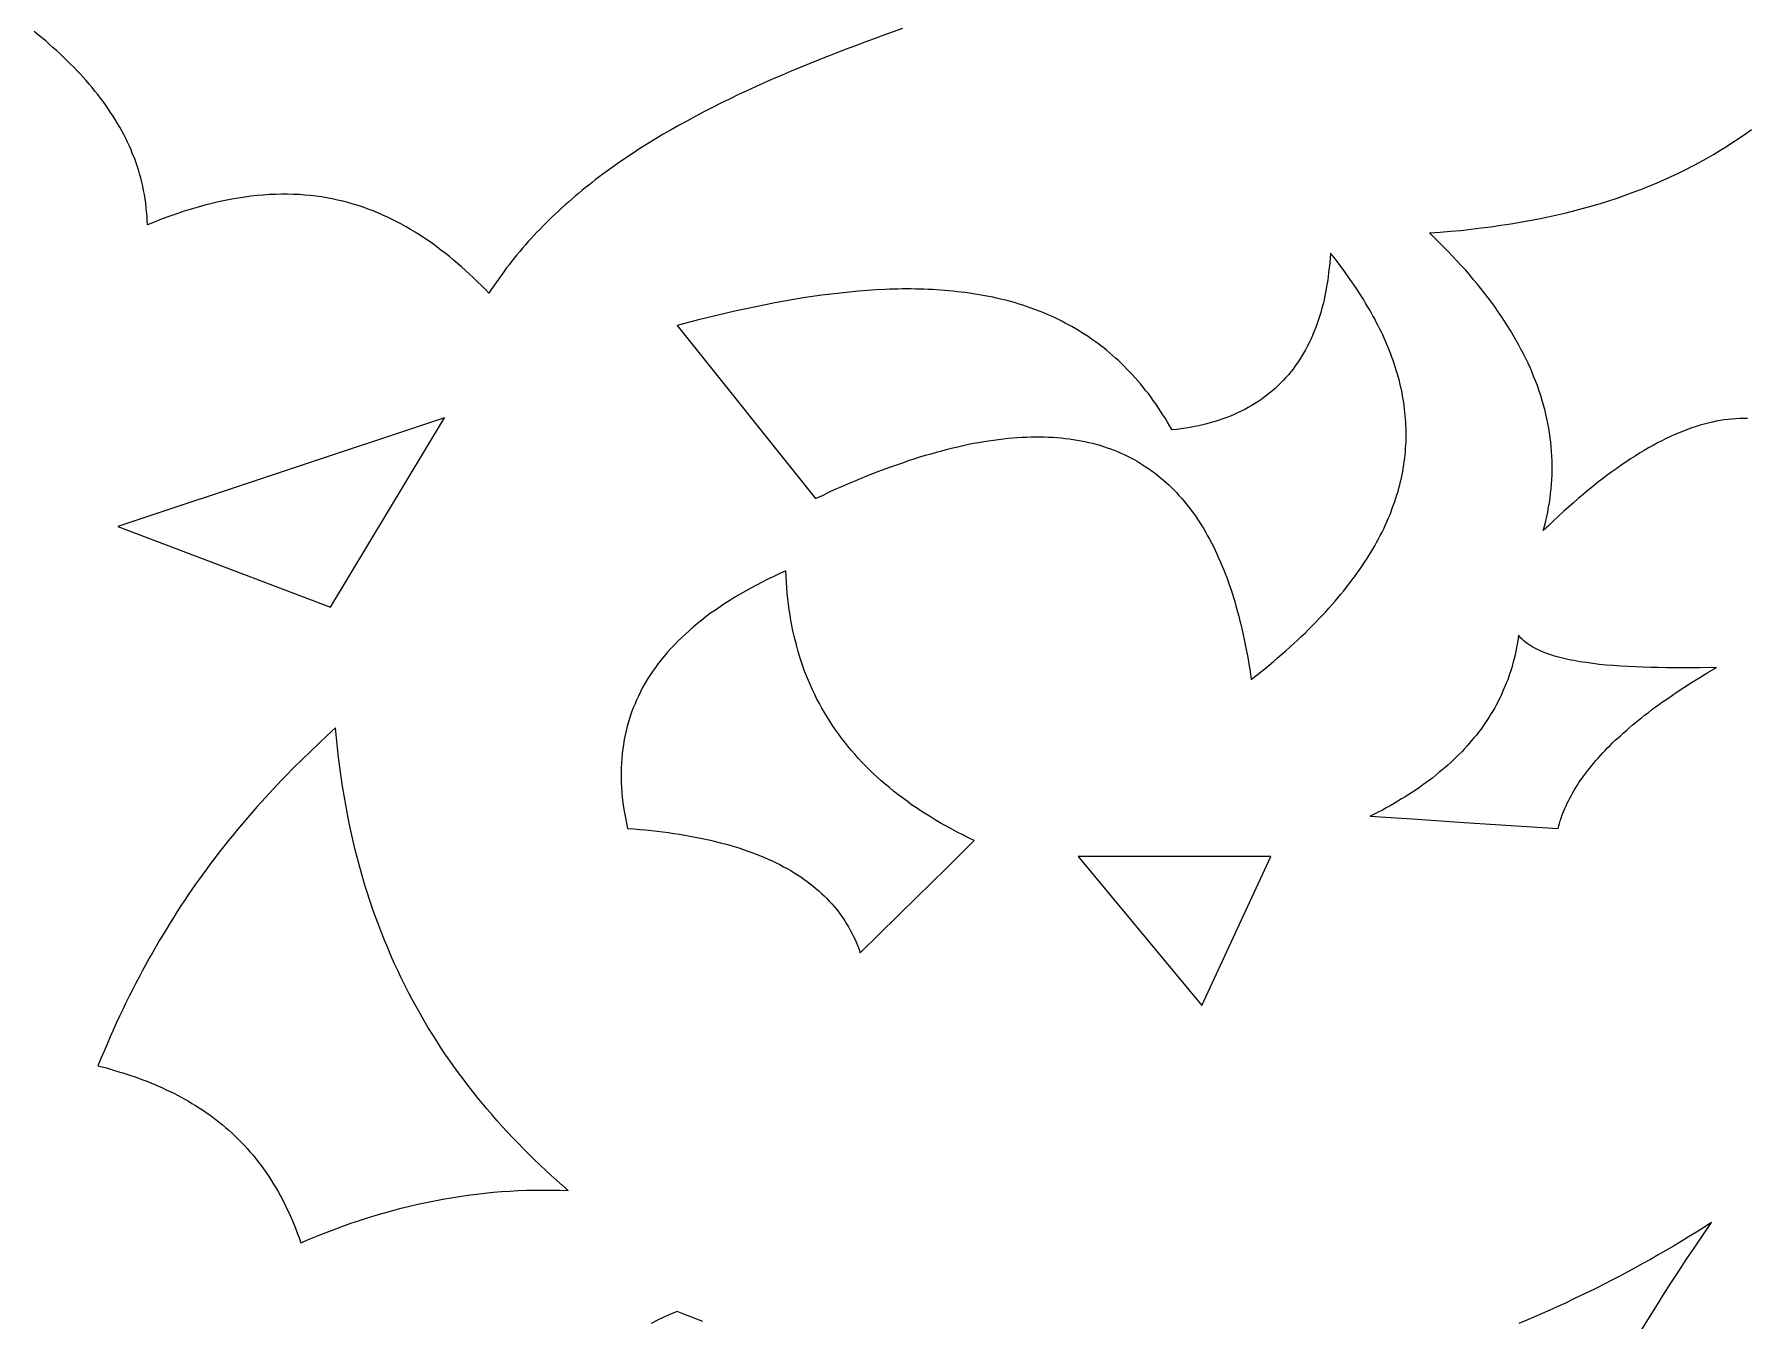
# Model space of a CAD drawing. Extents: x -4113 to -3113, y 1469 to 2469.
# Drawn here: x -3604 to -3502.4, y 1626.2 to 1702.6 of the extents above; entities that cross this region are included whole.
import ezdxf

# ---------------------------------------------------------------- set-up
doc = ezdxf.new("R2010")
doc.units = 0
doc.layers.add('PLAN_1', color=18, linetype='CONTINUOUS')

msp = doc.modelspace()

# ---------------------------------------------------------------- linework, layer by layer
at = {"layer": 'PLAN_1'}
for points in [[(-3552.46, 1702.91), (-3553.58, 1702.51), (-3554.14, 1702.3), (-3554.7, 1702.1), (-3555.26, 1701.89), (-3555.81, 1701.68), (-3556.36, 1701.47), (-3556.91, 1701.25), (-3557.46, 1701.04), (-3558, 1700.82), (-3558.54, 1700.6), (-3559.08, 1700.37), (-3559.61, 1700.14), (-3560.14, 1699.92), (-3560.67, 1699.68), (-3561.19, 1699.45), (-3561.71, 1699.21), (-3562.23, 1698.97), (-3562.74, 1698.72), (-3563.25, 1698.47), (-3563.75, 1698.22), (-3564.25, 1697.97), (-3564.74, 1697.71), (-3565.23, 1697.44), (-3565.72, 1697.18), (-3566.19, 1696.9), (-3566.67, 1696.63), (-3567.14, 1696.35), (-3567.6, 1696.07), (-3568.06, 1695.78), (-3568.51, 1695.48), (-3568.96, 1695.18), (-3569.39, 1694.88), (-3569.83, 1694.57), (-3570.26, 1694.26), (-3570.47, 1694.1), (-3570.68, 1693.94), (-3570.89, 1693.78), (-3571.09, 1693.62), (-3571.3, 1693.45), (-3571.5, 1693.29), (-3571.7, 1693.12), (-3571.9, 1692.95), (-3572.1, 1692.79), (-3572.29, 1692.61), (-3572.49, 1692.44), (-3572.68, 1692.27), (-3572.87, 1692.09), (-3573.06, 1691.92), (-3573.25, 1691.74), (-3573.43, 1691.56), (-3573.62, 1691.38), (-3573.8, 1691.2), (-3573.98, 1691.01), (-3574.16, 1690.83), (-3574.33, 1690.64), (-3574.51, 1690.45), (-3574.68, 1690.26), (-3574.85, 1690.07), (-3575.02, 1689.87), (-3575.18, 1689.68), (-3575.35, 1689.48), (-3575.51, 1689.28), (-3575.67, 1689.08), (-3575.82, 1688.88), (-3575.98, 1688.68), (-3576.13, 1688.47), (-3576.28, 1688.26), (-3576.43, 1688.05), (-3576.58, 1687.84), (-3576.72, 1687.63), (-3576.87, 1687.42), (-3577.01, 1687.2), (-3577.24, 1687.43), (-3577.46, 1687.66), (-3577.7, 1687.89), (-3577.93, 1688.11), (-3578.16, 1688.33), (-3578.4, 1688.55), (-3578.64, 1688.76), (-3578.88, 1688.97), (-3579.12, 1689.17), (-3579.36, 1689.37), (-3579.61, 1689.57), (-3579.86, 1689.76), (-3580.11, 1689.95), (-3580.36, 1690.14), (-3580.62, 1690.32), (-3580.88, 1690.49), (-3581.14, 1690.66), (-3581.4, 1690.83), (-3581.66, 1690.99), (-3581.93, 1691.14), (-3582.2, 1691.29), (-3582.48, 1691.44), (-3582.75, 1691.58), (-3583.03, 1691.71), (-3583.31, 1691.84), (-3583.6, 1691.97), (-3583.89, 1692.08), (-3584.18, 1692.19), (-3584.47, 1692.3), (-3584.77, 1692.4), (-3585.07, 1692.49), (-3585.38, 1692.58), (-3585.69, 1692.66), (-3586, 1692.73), (-3586.31, 1692.8), (-3586.63, 1692.86), (-3586.95, 1692.91), (-3587.28, 1692.95), (-3587.61, 1692.99), (-3587.95, 1693.02), (-3588.28, 1693.05), (-3588.63, 1693.06), (-3588.97, 1693.07), (-3589.32, 1693.07), (-3589.68, 1693.06), (-3590.03, 1693.05), (-3590.4, 1693.02), (-3590.76, 1692.99), (-3591.14, 1692.95), (-3591.51, 1692.9), (-3591.89, 1692.84), (-3592.28, 1692.78), (-3592.67, 1692.7), (-3593.06, 1692.62), (-3593.46, 1692.52), (-3593.87, 1692.42), (-3594.27, 1692.31), (-3594.69, 1692.19), (-3595.11, 1692.06), (-3595.53, 1691.92), (-3595.96, 1691.77), (-3596.4, 1691.61), (-3596.83, 1691.43), (-3597.28, 1691.25), (-3597.29, 1691.52), (-3597.3, 1691.78), (-3597.33, 1692.04), (-3597.35, 1692.29), (-3597.38, 1692.55), (-3597.42, 1692.8), (-3597.46, 1693.05), (-3597.51, 1693.3), (-3597.56, 1693.55), (-3597.62, 1693.79), (-3597.68, 1694.04), (-3597.75, 1694.28), (-3597.82, 1694.52), (-3597.9, 1694.76), (-3597.98, 1694.99), (-3598.06, 1695.23), (-3598.16, 1695.46), (-3598.25, 1695.7), (-3598.35, 1695.93), (-3598.46, 1696.16), (-3598.57, 1696.38), (-3598.68, 1696.61), (-3598.8, 1696.83), (-3598.93, 1697.06), (-3599.05, 1697.28), (-3599.19, 1697.5), (-3599.32, 1697.71), (-3599.47, 1697.93), (-3599.61, 1698.15), (-3599.76, 1698.36), (-3599.91, 1698.57), (-3600.07, 1698.78), (-3600.23, 1698.99), (-3600.4, 1699.2), (-3600.57, 1699.41), (-3600.74, 1699.61), (-3600.92, 1699.82), (-3601.1, 1700.02), (-3601.28, 1700.22), (-3601.47, 1700.42), (-3601.66, 1700.62), (-3601.86, 1700.82), (-3602.06, 1701.01), (-3602.26, 1701.21), (-3602.47, 1701.4), (-3602.68, 1701.6), (-3602.89, 1701.79), (-3603.11, 1701.98), (-3603.32, 1702.17), (-3603.55, 1702.35), (-3603.77, 1702.54), (-3604, 1702.73)], [(-3502.31, 1679.76), (-3502.53, 1679.77), (-3502.76, 1679.76), (-3502.99, 1679.75), (-3503.22, 1679.73), (-3503.45, 1679.71), (-3503.68, 1679.68), (-3503.92, 1679.64), (-3504.16, 1679.6), (-3504.39, 1679.55), (-3504.63, 1679.49), (-3504.88, 1679.43), (-3505.12, 1679.36), (-3505.36, 1679.28), (-3505.61, 1679.2), (-3505.86, 1679.11), (-3506.11, 1679.02), (-3506.36, 1678.91), (-3506.62, 1678.81), (-3506.87, 1678.69), (-3507.13, 1678.57), (-3507.39, 1678.44), (-3507.65, 1678.31), (-3507.91, 1678.16), (-3508.18, 1678.02), (-3508.44, 1677.86), (-3508.71, 1677.7), (-3508.98, 1677.53), (-3509.25, 1677.36), (-3509.52, 1677.18), (-3509.8, 1676.99), (-3510.07, 1676.8), (-3510.35, 1676.6), (-3510.63, 1676.39), (-3510.91, 1676.18), (-3511.2, 1675.96), (-3511.48, 1675.73), (-3511.77, 1675.5), (-3512.06, 1675.26), (-3512.35, 1675.01), (-3512.64, 1674.76), (-3512.93, 1674.5), (-3513.23, 1674.24), (-3513.52, 1673.96), (-3513.82, 1673.68), (-3514.12, 1673.4), (-3514.43, 1673.11), (-3514.35, 1673.38), (-3514.28, 1673.66), (-3514.22, 1673.94), (-3514.16, 1674.21), (-3514.11, 1674.49), (-3514.06, 1674.76), (-3514.02, 1675.04), (-3513.99, 1675.32), (-3513.96, 1675.59), (-3513.93, 1675.87), (-3513.91, 1676.14), (-3513.9, 1676.42), (-3513.9, 1676.7), (-3513.9, 1676.97), (-3513.9, 1677.25), (-3513.91, 1677.53), (-3513.93, 1677.8), (-3513.95, 1678.08), (-3513.98, 1678.35), (-3514.01, 1678.63), (-3514.05, 1678.91), (-3514.1, 1679.18), (-3514.15, 1679.46), (-3514.21, 1679.74), (-3514.27, 1680.01), (-3514.34, 1680.29), (-3514.41, 1680.56), (-3514.49, 1680.84), (-3514.58, 1681.12), (-3514.67, 1681.39), (-3514.76, 1681.67), (-3514.87, 1681.95), (-3514.98, 1682.22), (-3515.09, 1682.5), (-3515.21, 1682.78), (-3515.33, 1683.05), (-3515.47, 1683.33), (-3515.6, 1683.6), (-3515.75, 1683.88), (-3515.9, 1684.16), (-3516.05, 1684.43), (-3516.21, 1684.71), (-3516.38, 1684.99), (-3516.55, 1685.26), (-3516.72, 1685.54), (-3516.91, 1685.81), (-3517.1, 1686.09), (-3517.29, 1686.37), (-3517.49, 1686.64), (-3517.7, 1686.92), (-3517.91, 1687.2), (-3518.13, 1687.47), (-3518.35, 1687.75), (-3518.58, 1688.02), (-3518.81, 1688.3), (-3519.05, 1688.58), (-3519.3, 1688.85), (-3519.55, 1689.13), (-3519.81, 1689.4), (-3520.07, 1689.68), (-3520.34, 1689.96), (-3520.62, 1690.23), (-3520.9, 1690.51), (-3521.18, 1690.78), (-3520.55, 1690.83), (-3519.93, 1690.88), (-3519.32, 1690.93), (-3518.71, 1691), (-3518.11, 1691.07), (-3517.52, 1691.14), (-3516.94, 1691.23), (-3516.36, 1691.31), (-3515.8, 1691.41), (-3515.24, 1691.51), (-3514.69, 1691.62), (-3514.14, 1691.73), (-3513.6, 1691.85), (-3513.07, 1691.97), (-3512.55, 1692.11), (-3512.04, 1692.24), (-3511.53, 1692.39), (-3511.03, 1692.53), (-3510.53, 1692.69), (-3510.05, 1692.85), (-3509.57, 1693.02), (-3509.09, 1693.19), (-3508.63, 1693.36), (-3508.17, 1693.55), (-3507.71, 1693.74), (-3507.27, 1693.93), (-3506.83, 1694.13), (-3506.4, 1694.33), (-3505.97, 1694.54), (-3505.55, 1694.76), (-3505.14, 1694.98), (-3504.73, 1695.2), (-3504.33, 1695.43), (-3503.94, 1695.67), (-3503.55, 1695.91), (-3503.17, 1696.16), (-3502.79, 1696.41), (-3502.42, 1696.66), (-3502.06, 1696.92)], [(-3508.61, 1625.62), (-3508.19, 1626.32), (-3507.75, 1627.02), (-3507.31, 1627.73), (-3506.85, 1628.44), (-3506.39, 1629.15), (-3505.92, 1629.86), (-3505.43, 1630.58), (-3504.94, 1631.31), (-3504.44, 1632.03), (-3504.89, 1631.75), (-3505.34, 1631.46), (-3505.8, 1631.19), (-3506.25, 1630.91), (-3506.7, 1630.64), (-3507.16, 1630.37), (-3507.61, 1630.11), (-3508.07, 1629.85), (-3508.52, 1629.6), (-3508.98, 1629.35), (-3509.44, 1629.1), (-3509.89, 1628.86), (-3510.35, 1628.62), (-3510.81, 1628.38), (-3511.27, 1628.15), (-3511.73, 1627.92), (-3512.19, 1627.7), (-3512.65, 1627.48), (-3513.11, 1627.26), (-3513.57, 1627.05), (-3514.03, 1626.84), (-3514.49, 1626.63), (-3514.95, 1626.43), (-3515.41, 1626.24), (-3515.88, 1626.04)], [(-3564.32, 1626.16), (-3564.83, 1626.36), (-3565.34, 1626.56), (-3565.84, 1626.76), (-3566.23, 1626.59), (-3566.62, 1626.42), (-3567.01, 1626.24), (-3567.39, 1626.05)]]:
    msp.add_lwpolyline(points, dxfattribs=at)
for points in [[(-3531.76, 1664.27), (-3531.49, 1664.48), (-3531.22, 1664.7), (-3530.96, 1664.91), (-3530.7, 1665.13), (-3530.45, 1665.34), (-3530.2, 1665.55), (-3529.95, 1665.77), (-3529.71, 1665.98), (-3529.47, 1666.19), (-3529.24, 1666.4), (-3529.01, 1666.61), (-3528.79, 1666.82), (-3528.57, 1667.03), (-3528.36, 1667.24), (-3528.15, 1667.46), (-3527.94, 1667.66), (-3527.74, 1667.87), (-3527.54, 1668.08), (-3527.34, 1668.29), (-3527.16, 1668.5), (-3526.97, 1668.71), (-3526.79, 1668.92), (-3526.61, 1669.13), (-3526.44, 1669.33), (-3526.27, 1669.54), (-3526.1, 1669.75), (-3525.94, 1669.95), (-3525.79, 1670.16), (-3525.63, 1670.37), (-3525.49, 1670.57), (-3525.34, 1670.78), (-3525.2, 1670.98), (-3525.06, 1671.19), (-3524.93, 1671.39), (-3524.8, 1671.6), (-3524.67, 1671.8), (-3524.55, 1672), (-3524.43, 1672.21), (-3524.32, 1672.41), (-3524.21, 1672.61), (-3524.1, 1672.82), (-3524, 1673.02), (-3523.9, 1673.22), (-3523.81, 1673.42), (-3523.72, 1673.62), (-3523.63, 1673.83), (-3523.54, 1674.03), (-3523.46, 1674.23), (-3523.39, 1674.43), (-3523.31, 1674.63), (-3523.24, 1674.83), (-3523.18, 1675.03), (-3523.11, 1675.23), (-3523.05, 1675.43), (-3523, 1675.63), (-3522.95, 1675.83), (-3522.9, 1676.02), (-3522.85, 1676.22), (-3522.81, 1676.42), (-3522.77, 1676.62), (-3522.74, 1676.82), (-3522.7, 1677.01), (-3522.68, 1677.21), (-3522.65, 1677.41), (-3522.63, 1677.6), (-3522.61, 1677.8), (-3522.6, 1678), (-3522.58, 1678.19), (-3522.57, 1678.39), (-3522.57, 1678.58), (-3522.57, 1678.78), (-3522.57, 1678.97), (-3522.57, 1679.17), (-3522.58, 1679.36), (-3522.59, 1679.56), (-3522.6, 1679.75), (-3522.62, 1679.95), (-3522.64, 1680.14), (-3522.66, 1680.33), (-3522.68, 1680.53), (-3522.71, 1680.72), (-3522.74, 1680.91), (-3522.78, 1681.11), (-3522.81, 1681.3), (-3522.85, 1681.49), (-3522.9, 1681.68), (-3522.94, 1681.87), (-3522.99, 1682.07), (-3523.04, 1682.26), (-3523.1, 1682.45), (-3523.16, 1682.64), (-3523.22, 1682.83), (-3523.28, 1683.02), (-3523.34, 1683.21), (-3523.41, 1683.4), (-3523.48, 1683.59), (-3523.56, 1683.78), (-3523.63, 1683.97), (-3523.71, 1684.16), (-3523.79, 1684.35), (-3523.88, 1684.54), (-3523.96, 1684.73), (-3524.05, 1684.92), (-3524.14, 1685.11), (-3524.24, 1685.3), (-3524.34, 1685.48), (-3524.43, 1685.67), (-3524.54, 1685.86), (-3524.64, 1686.05), (-3524.75, 1686.23), (-3524.86, 1686.42), (-3524.97, 1686.61), (-3525.08, 1686.8), (-3525.2, 1686.98), (-3525.32, 1687.17), (-3525.44, 1687.36), (-3525.69, 1687.73), (-3525.94, 1688.1), (-3526.21, 1688.47), (-3526.48, 1688.84), (-3526.77, 1689.21), (-3527.06, 1689.58), (-3527.08, 1689.29), (-3527.1, 1689), (-3527.13, 1688.71), (-3527.17, 1688.43), (-3527.2, 1688.15), (-3527.24, 1687.87), (-3527.29, 1687.6), (-3527.34, 1687.33), (-3527.39, 1687.07), (-3527.44, 1686.81), (-3527.5, 1686.56), (-3527.57, 1686.31), (-3527.64, 1686.06), (-3527.71, 1685.82), (-3527.79, 1685.58), (-3527.87, 1685.35), (-3527.95, 1685.12), (-3528.04, 1684.9), (-3528.13, 1684.68), (-3528.23, 1684.46), (-3528.33, 1684.25), (-3528.44, 1684.04), (-3528.54, 1683.84), (-3528.66, 1683.64), (-3528.77, 1683.44), (-3528.89, 1683.25), (-3529.02, 1683.06), (-3529.15, 1682.88), (-3529.28, 1682.7), (-3529.42, 1682.53), (-3529.56, 1682.36), (-3529.7, 1682.19), (-3529.85, 1682.03), (-3530.01, 1681.87), (-3530.16, 1681.72), (-3530.32, 1681.57), (-3530.49, 1681.42), (-3530.66, 1681.28), (-3530.83, 1681.14), (-3531.01, 1681.01), (-3531.19, 1680.88), (-3531.37, 1680.76), (-3531.56, 1680.64), (-3531.76, 1680.52), (-3531.95, 1680.41), (-3532.15, 1680.3), (-3532.36, 1680.2), (-3532.57, 1680.1), (-3532.78, 1680), (-3533, 1679.91), (-3533.22, 1679.82), (-3533.45, 1679.74), (-3533.67, 1679.66), (-3533.91, 1679.59), (-3534.15, 1679.52), (-3534.39, 1679.45), (-3534.63, 1679.39), (-3534.88, 1679.33), (-3535.13, 1679.28), (-3535.39, 1679.23), (-3535.65, 1679.19), (-3535.92, 1679.14), (-3536.19, 1679.11), (-3536.46, 1679.08), (-3536.59, 1679.31), (-3536.73, 1679.54), (-3536.86, 1679.76), (-3537, 1679.98), (-3537.14, 1680.2), (-3537.29, 1680.42), (-3537.43, 1680.63), (-3537.58, 1680.83), (-3537.72, 1681.04), (-3537.87, 1681.24), (-3538.03, 1681.43), (-3538.18, 1681.62), (-3538.33, 1681.81), (-3538.49, 1682), (-3538.65, 1682.18), (-3538.81, 1682.36), (-3538.98, 1682.53), (-3539.14, 1682.7), (-3539.31, 1682.87), (-3539.48, 1683.04), (-3539.65, 1683.2), (-3539.82, 1683.35), (-3539.99, 1683.51), (-3540.17, 1683.66), (-3540.35, 1683.81), (-3540.52, 1683.95), (-3540.71, 1684.09), (-3540.89, 1684.23), (-3541.07, 1684.36), (-3541.26, 1684.5), (-3541.45, 1684.62), (-3541.63, 1684.75), (-3541.83, 1684.87), (-3542.02, 1684.99), (-3542.21, 1685.1), (-3542.41, 1685.22), (-3542.61, 1685.33), (-3542.81, 1685.43), (-3543.01, 1685.54), (-3543.21, 1685.64), (-3543.41, 1685.73), (-3543.62, 1685.83), (-3543.82, 1685.92), (-3544.03, 1686.01), (-3544.24, 1686.09), (-3544.45, 1686.18), (-3544.67, 1686.26), (-3544.88, 1686.33), (-3545.1, 1686.41), (-3545.31, 1686.48), (-3545.53, 1686.55), (-3545.75, 1686.62), (-3545.97, 1686.68), (-3546.2, 1686.74), (-3546.42, 1686.8), (-3546.65, 1686.85), (-3546.88, 1686.91), (-3547.1, 1686.96), (-3547.33, 1687), (-3547.57, 1687.05), (-3547.8, 1687.09), (-3548.03, 1687.13), (-3548.27, 1687.17), (-3548.5, 1687.2), (-3548.74, 1687.24), (-3548.98, 1687.27), (-3549.22, 1687.29), (-3549.46, 1687.32), (-3549.71, 1687.34), (-3549.95, 1687.36), (-3550.2, 1687.38), (-3550.44, 1687.4), (-3550.69, 1687.41), (-3550.94, 1687.42), (-3551.19, 1687.43), (-3551.44, 1687.44), (-3551.69, 1687.44), (-3551.95, 1687.45), (-3552.2, 1687.45), (-3552.46, 1687.45), (-3552.72, 1687.44), (-3552.97, 1687.44), (-3553.23, 1687.43), (-3553.49, 1687.42), (-3554.02, 1687.39), (-3554.55, 1687.36), (-3555.08, 1687.32), (-3555.61, 1687.27), (-3556.15, 1687.21), (-3556.7, 1687.15), (-3557.25, 1687.08), (-3557.8, 1687), (-3558.35, 1686.92), (-3558.91, 1686.82), (-3559.47, 1686.73), (-3560.04, 1686.62), (-3560.6, 1686.51), (-3561.17, 1686.4), (-3561.75, 1686.28), (-3562.33, 1686.15), (-3562.91, 1686.02), (-3563.49, 1685.88), (-3564.07, 1685.74), (-3564.66, 1685.59), (-3565.25, 1685.44), (-3565.84, 1685.29), (-3557.62, 1675.02), (-3557.22, 1675.2), (-3556.84, 1675.38), (-3556.45, 1675.56), (-3556.07, 1675.72), (-3555.7, 1675.89), (-3555.32, 1676.05), (-3554.95, 1676.2), (-3554.58, 1676.35), (-3554.22, 1676.49), (-3553.86, 1676.63), (-3553.5, 1676.77), (-3553.15, 1676.9), (-3552.8, 1677.02), (-3552.45, 1677.14), (-3552.11, 1677.26), (-3551.77, 1677.37), (-3551.43, 1677.48), (-3551.1, 1677.58), (-3550.77, 1677.67), (-3550.44, 1677.77), (-3550.12, 1677.85), (-3549.8, 1677.94), (-3549.48, 1678.02), (-3549.17, 1678.09), (-3548.86, 1678.16), (-3548.55, 1678.23), (-3548.24, 1678.29), (-3547.94, 1678.34), (-3547.64, 1678.39), (-3547.35, 1678.44), (-3547.06, 1678.48), (-3546.77, 1678.52), (-3546.48, 1678.56), (-3546.2, 1678.59), (-3545.92, 1678.61), (-3545.64, 1678.63), (-3545.37, 1678.65), (-3545.1, 1678.66), (-3544.83, 1678.67), (-3544.57, 1678.67), (-3544.31, 1678.67), (-3544.05, 1678.67), (-3543.8, 1678.66), (-3543.54, 1678.65), (-3543.29, 1678.63), (-3543.05, 1678.61), (-3542.8, 1678.58), (-3542.56, 1678.55), (-3542.33, 1678.52), (-3542.09, 1678.48), (-3541.86, 1678.44), (-3541.63, 1678.39), (-3541.41, 1678.34), (-3541.18, 1678.29), (-3540.96, 1678.23), (-3540.74, 1678.17), (-3540.53, 1678.1), (-3540.32, 1678.03), (-3540.11, 1677.96), (-3539.9, 1677.88), (-3539.7, 1677.8), (-3539.5, 1677.71), (-3539.3, 1677.62), (-3539.11, 1677.53), (-3538.91, 1677.43), (-3538.72, 1677.33), (-3538.54, 1677.22), (-3538.35, 1677.11), (-3538.17, 1677), (-3537.99, 1676.88), (-3537.81, 1676.76), (-3537.64, 1676.64), (-3537.47, 1676.51), (-3537.3, 1676.38), (-3537.14, 1676.25), (-3536.97, 1676.11), (-3536.81, 1675.97), (-3536.65, 1675.82), (-3536.5, 1675.67), (-3536.35, 1675.52), (-3536.19, 1675.36), (-3536.05, 1675.2), (-3535.9, 1675.04), (-3535.76, 1674.87), (-3535.62, 1674.7), (-3535.48, 1674.52), (-3535.34, 1674.35), (-3535.21, 1674.16), (-3535.08, 1673.98), (-3534.95, 1673.79), (-3534.83, 1673.6), (-3534.7, 1673.4), (-3534.58, 1673.21), (-3534.46, 1673), (-3534.35, 1672.8), (-3534.23, 1672.59), (-3534.12, 1672.38), (-3534.01, 1672.16), (-3533.91, 1671.95), (-3533.8, 1671.72), (-3533.7, 1671.5), (-3533.6, 1671.27), (-3533.5, 1671.04), (-3533.41, 1670.81), (-3533.31, 1670.57), (-3533.22, 1670.33), (-3533.13, 1670.08), (-3533.05, 1669.84), (-3532.96, 1669.59), (-3532.88, 1669.33), (-3532.8, 1669.08), (-3532.72, 1668.82), (-3532.65, 1668.56), (-3532.57, 1668.29), (-3532.5, 1668.02), (-3532.43, 1667.75), (-3532.36, 1667.48), (-3532.3, 1667.2), (-3532.24, 1666.92), (-3532.18, 1666.64), (-3532.12, 1666.35), (-3532.06, 1666.06), (-3532, 1665.77), (-3531.95, 1665.48), (-3531.9, 1665.18), (-3531.85, 1664.88), (-3531.81, 1664.58)], [(-3586.41, 1668.57), (-3579.65, 1679.81), (-3599.04, 1673.35)], [(-3559.38, 1670.72), (-3559.74, 1670.56), (-3560.1, 1670.39), (-3560.45, 1670.22), (-3560.79, 1670.05), (-3561.13, 1669.87), (-3561.46, 1669.7), (-3561.78, 1669.52), (-3562.1, 1669.34), (-3562.41, 1669.15), (-3562.71, 1668.96), (-3563, 1668.78), (-3563.29, 1668.58), (-3563.57, 1668.39), (-3563.85, 1668.2), (-3564.11, 1668), (-3564.37, 1667.8), (-3564.63, 1667.59), (-3564.87, 1667.39), (-3565.11, 1667.18), (-3565.35, 1666.97), (-3565.57, 1666.76), (-3565.79, 1666.54), (-3566, 1666.33), (-3566.21, 1666.11), (-3566.41, 1665.89), (-3566.6, 1665.66), (-3566.78, 1665.44), (-3566.96, 1665.21), (-3567.13, 1664.98), (-3567.3, 1664.74), (-3567.46, 1664.51), (-3567.61, 1664.27), (-3567.75, 1664.03), (-3567.89, 1663.79), (-3568.02, 1663.54), (-3568.14, 1663.29), (-3568.25, 1663.05), (-3568.36, 1662.79), (-3568.46, 1662.54), (-3568.56, 1662.28), (-3568.65, 1662.02), (-3568.73, 1661.76), (-3568.8, 1661.5), (-3568.87, 1661.23), (-3568.93, 1660.97), (-3568.99, 1660.7), (-3569.03, 1660.42), (-3569.07, 1660.15), (-3569.11, 1659.87), (-3569.13, 1659.59), (-3569.15, 1659.31), (-3569.17, 1659.02), (-3569.17, 1658.74), (-3569.17, 1658.45), (-3569.16, 1658.16), (-3569.15, 1657.86), (-3569.13, 1657.57), (-3569.1, 1657.27), (-3569.06, 1656.97), (-3569.02, 1656.67), (-3568.97, 1656.36), (-3568.91, 1656.05), (-3568.85, 1655.74), (-3568.78, 1655.43), (-3568.42, 1655.4), (-3568.06, 1655.37), (-3567.71, 1655.34), (-3567.37, 1655.31), (-3567.02, 1655.27), (-3566.69, 1655.23), (-3566.35, 1655.18), (-3566.03, 1655.13), (-3565.7, 1655.08), (-3565.38, 1655.03), (-3565.07, 1654.98), (-3564.76, 1654.92), (-3564.45, 1654.86), (-3564.15, 1654.79), (-3563.86, 1654.73), (-3563.57, 1654.66), (-3563.28, 1654.58), (-3563, 1654.51), (-3562.72, 1654.43), (-3562.45, 1654.35), (-3562.18, 1654.27), (-3561.91, 1654.18), (-3561.65, 1654.09), (-3561.4, 1654), (-3561.15, 1653.91), (-3560.9, 1653.81), (-3560.66, 1653.71), (-3560.43, 1653.6), (-3560.19, 1653.5), (-3559.97, 1653.39), (-3559.74, 1653.28), (-3559.53, 1653.16), (-3559.31, 1653.05), (-3559.1, 1652.93), (-3558.9, 1652.8), (-3558.7, 1652.68), (-3558.5, 1652.55), (-3558.31, 1652.42), (-3558.13, 1652.28), (-3557.95, 1652.15), (-3557.77, 1652.01), (-3557.6, 1651.87), (-3557.43, 1651.72), (-3557.27, 1651.57), (-3557.11, 1651.42), (-3556.95, 1651.27), (-3556.81, 1651.11), (-3556.66, 1650.96), (-3556.52, 1650.79), (-3556.39, 1650.63), (-3556.25, 1650.46), (-3556.13, 1650.29), (-3556.01, 1650.12), (-3555.89, 1649.94), (-3555.78, 1649.77), (-3555.67, 1649.58), (-3555.57, 1649.4), (-3555.47, 1649.21), (-3555.37, 1649.02), (-3555.28, 1648.83), (-3555.2, 1648.64), (-3555.12, 1648.44), (-3555.04, 1648.24), (-3554.97, 1648.04), (-3551.59, 1651.37), (-3549.9, 1653.04), (-3548.21, 1654.72), (-3548.55, 1654.88), (-3548.88, 1655.04), (-3549.21, 1655.21), (-3549.53, 1655.38), (-3549.85, 1655.56), (-3550.16, 1655.73), (-3550.47, 1655.91), (-3550.77, 1656.09), (-3551.06, 1656.28), (-3551.35, 1656.46), (-3551.64, 1656.65), (-3551.92, 1656.84), (-3552.19, 1657.04), (-3552.46, 1657.24), (-3552.73, 1657.44), (-3552.99, 1657.64), (-3553.24, 1657.85), (-3553.49, 1658.06), (-3553.74, 1658.27), (-3553.98, 1658.49), (-3554.21, 1658.7), (-3554.44, 1658.93), (-3554.66, 1659.15), (-3554.88, 1659.37), (-3555.09, 1659.6), (-3555.3, 1659.84), (-3555.5, 1660.07), (-3555.7, 1660.31), (-3555.89, 1660.55), (-3556.08, 1660.79), (-3556.26, 1661.04), (-3556.44, 1661.29), (-3556.61, 1661.54), (-3556.78, 1661.79), (-3556.94, 1662.05), (-3557.1, 1662.31), (-3557.25, 1662.57), (-3557.39, 1662.84), (-3557.54, 1663.11), (-3557.67, 1663.38), (-3557.8, 1663.65), (-3557.93, 1663.93), (-3558.05, 1664.21), (-3558.16, 1664.49), (-3558.27, 1664.77), (-3558.38, 1665.06), (-3558.48, 1665.35), (-3558.57, 1665.65), (-3558.66, 1665.94), (-3558.74, 1666.24), (-3558.82, 1666.54), (-3558.9, 1666.85), (-3558.97, 1667.16), (-3559.03, 1667.47), (-3559.09, 1667.78), (-3559.14, 1668.1), (-3559.19, 1668.41), (-3559.23, 1668.74), (-3559.27, 1669.06), (-3559.3, 1669.39), (-3559.33, 1669.72), (-3559.35, 1670.05), (-3559.37, 1670.39)], [(-3524.71, 1656.15), (-3521.92, 1655.97), (-3519.13, 1655.79), (-3516.34, 1655.61), (-3513.54, 1655.43), (-3513.51, 1655.58), (-3513.46, 1655.73), (-3513.42, 1655.88), (-3513.37, 1656.03), (-3513.32, 1656.18), (-3513.26, 1656.33), (-3513.2, 1656.48), (-3513.14, 1656.62), (-3513.07, 1656.77), (-3513.01, 1656.92), (-3512.93, 1657.07), (-3512.86, 1657.22), (-3512.78, 1657.37), (-3512.69, 1657.52), (-3512.61, 1657.67), (-3512.52, 1657.82), (-3512.42, 1657.97), (-3512.33, 1658.12), (-3512.23, 1658.27), (-3512.12, 1658.42), (-3512.01, 1658.56), (-3511.9, 1658.71), (-3511.79, 1658.86), (-3511.67, 1659.01), (-3511.55, 1659.16), (-3511.43, 1659.31), (-3511.3, 1659.46), (-3511.17, 1659.61), (-3511.03, 1659.76), (-3510.89, 1659.91), (-3510.75, 1660.06), (-3510.61, 1660.21), (-3510.46, 1660.36), (-3510.31, 1660.51), (-3510.15, 1660.66), (-3509.99, 1660.8), (-3509.83, 1660.95), (-3509.66, 1661.1), (-3509.49, 1661.25), (-3509.32, 1661.4), (-3509.15, 1661.55), (-3508.97, 1661.7), (-3508.78, 1661.85), (-3508.6, 1662), (-3508.41, 1662.15), (-3508.21, 1662.3), (-3508.02, 1662.45), (-3507.82, 1662.6), (-3507.61, 1662.75), (-3507.4, 1662.9), (-3506.98, 1663.19), (-3506.54, 1663.49), (-3506.09, 1663.79), (-3505.62, 1664.09), (-3505.14, 1664.39), (-3504.65, 1664.69), (-3504.14, 1664.98), (-3505.15, 1664.97), (-3505.64, 1664.97), (-3506.14, 1664.97), (-3506.62, 1664.97), (-3507.1, 1664.97), (-3507.58, 1664.98), (-3508.05, 1664.99), (-3508.51, 1665), (-3508.96, 1665.02), (-3509.41, 1665.04), (-3509.85, 1665.07), (-3510.27, 1665.1), (-3510.69, 1665.13), (-3511.1, 1665.17), (-3511.49, 1665.22), (-3511.88, 1665.27), (-3512.25, 1665.32), (-3512.43, 1665.36), (-3512.61, 1665.39), (-3512.79, 1665.42), (-3512.96, 1665.46), (-3513.13, 1665.49), (-3513.29, 1665.53), (-3513.45, 1665.57), (-3513.61, 1665.62), (-3513.76, 1665.66), (-3513.91, 1665.71), (-3514.06, 1665.76), (-3514.2, 1665.81), (-3514.34, 1665.86), (-3514.47, 1665.91), (-3514.6, 1665.97), (-3514.73, 1666.03), (-3514.85, 1666.09), (-3514.97, 1666.15), (-3515.08, 1666.21), (-3515.19, 1666.28), (-3515.3, 1666.35), (-3515.4, 1666.42), (-3515.49, 1666.49), (-3515.58, 1666.57), (-3515.67, 1666.65), (-3515.75, 1666.73), (-3515.82, 1666.81), (-3515.9, 1666.9), (-3515.92, 1666.68), (-3515.96, 1666.47), (-3515.99, 1666.26), (-3516.03, 1666.06), (-3516.08, 1665.85), (-3516.12, 1665.65), (-3516.17, 1665.44), (-3516.23, 1665.24), (-3516.28, 1665.04), (-3516.34, 1664.84), (-3516.41, 1664.64), (-3516.47, 1664.44), (-3516.54, 1664.25), (-3516.62, 1664.05), (-3516.7, 1663.86), (-3516.78, 1663.67), (-3516.86, 1663.48), (-3516.95, 1663.29), (-3517.04, 1663.11), (-3517.13, 1662.92), (-3517.23, 1662.74), (-3517.33, 1662.55), (-3517.44, 1662.37), (-3517.55, 1662.19), (-3517.66, 1662.01), (-3517.78, 1661.84), (-3517.89, 1661.66), (-3518.02, 1661.49), (-3518.14, 1661.31), (-3518.27, 1661.14), (-3518.4, 1660.97), (-3518.54, 1660.8), (-3518.68, 1660.64), (-3518.82, 1660.47), (-3518.97, 1660.31), (-3519.12, 1660.14), (-3519.27, 1659.98), (-3519.43, 1659.82), (-3519.59, 1659.66), (-3519.75, 1659.5), (-3519.92, 1659.35), (-3520.09, 1659.19), (-3520.26, 1659.04), (-3520.44, 1658.89), (-3520.62, 1658.74), (-3520.8, 1658.59), (-3520.99, 1658.44), (-3521.18, 1658.29), (-3521.38, 1658.15), (-3521.58, 1658.01), (-3521.78, 1657.86), (-3521.98, 1657.72), (-3522.19, 1657.58), (-3522.4, 1657.45), (-3522.62, 1657.31), (-3522.84, 1657.18), (-3523.06, 1657.04), (-3523.28, 1656.91), (-3523.51, 1656.78), (-3523.75, 1656.65), (-3523.98, 1656.52), (-3524.22, 1656.39), (-3524.46, 1656.27)], [(-3588.17, 1630.83), (-3587.68, 1631.04), (-3587.18, 1631.25), (-3586.68, 1631.45), (-3586.19, 1631.63), (-3585.69, 1631.82), (-3585.2, 1631.99), (-3584.7, 1632.16), (-3584.21, 1632.32), (-3583.71, 1632.47), (-3583.21, 1632.62), (-3582.72, 1632.76), (-3582.22, 1632.89), (-3581.73, 1633.01), (-3581.23, 1633.13), (-3580.73, 1633.23), (-3580.24, 1633.33), (-3579.74, 1633.43), (-3579.25, 1633.51), (-3578.75, 1633.59), (-3578.26, 1633.66), (-3577.76, 1633.73), (-3577.26, 1633.78), (-3576.77, 1633.83), (-3576.27, 1633.87), (-3575.78, 1633.9), (-3575.28, 1633.93), (-3574.79, 1633.95), (-3574.29, 1633.96), (-3573.79, 1633.96), (-3573.3, 1633.96), (-3572.8, 1633.95), (-3572.31, 1633.93), (-3572.65, 1634.23), (-3572.99, 1634.53), (-3573.33, 1634.84), (-3573.66, 1635.15), (-3573.99, 1635.46), (-3574.32, 1635.78), (-3574.64, 1636.09), (-3574.96, 1636.42), (-3575.28, 1636.74), (-3575.6, 1637.07), (-3575.91, 1637.4), (-3576.22, 1637.74), (-3576.52, 1638.08), (-3576.82, 1638.42), (-3577.12, 1638.77), (-3577.41, 1639.12), (-3577.7, 1639.47), (-3577.99, 1639.83), (-3578.27, 1640.19), (-3578.55, 1640.56), (-3578.82, 1640.93), (-3579.09, 1641.3), (-3579.36, 1641.68), (-3579.62, 1642.06), (-3579.88, 1642.45), (-3580.13, 1642.84), (-3580.38, 1643.24), (-3580.63, 1643.64), (-3580.87, 1644.04), (-3581.1, 1644.45), (-3581.33, 1644.86), (-3581.56, 1645.28), (-3581.78, 1645.7), (-3582, 1646.13), (-3582.22, 1646.56), (-3582.42, 1647), (-3582.63, 1647.44), (-3582.83, 1647.89), (-3583.02, 1648.34), (-3583.21, 1648.79), (-3583.39, 1649.26), (-3583.57, 1649.72), (-3583.75, 1650.19), (-3583.92, 1650.67), (-3584.08, 1651.15), (-3584.24, 1651.64), (-3584.39, 1652.13), (-3584.54, 1652.63), (-3584.68, 1653.14), (-3584.81, 1653.65), (-3584.95, 1654.16), (-3585.07, 1654.68), (-3585.19, 1655.21), (-3585.3, 1655.74), (-3585.41, 1656.28), (-3585.51, 1656.83), (-3585.61, 1657.38), (-3585.7, 1657.93), (-3585.79, 1658.49), (-3585.86, 1659.06), (-3585.94, 1659.64), (-3586, 1660.22), (-3586.06, 1660.81), (-3586.12, 1661.4), (-3586.61, 1660.94), (-3587.11, 1660.47), (-3587.61, 1660), (-3588.1, 1659.52), (-3588.59, 1659.04), (-3589.08, 1658.54), (-3589.32, 1658.29), (-3589.56, 1658.04), (-3589.8, 1657.78), (-3590.04, 1657.52), (-3590.28, 1657.26), (-3590.52, 1657), (-3590.76, 1656.74), (-3590.99, 1656.47), (-3591.23, 1656.2), (-3591.46, 1655.93), (-3591.7, 1655.65), (-3591.93, 1655.37), (-3592.16, 1655.09), (-3592.39, 1654.81), (-3592.62, 1654.52), (-3592.85, 1654.23), (-3593.08, 1653.94), (-3593.3, 1653.64), (-3593.53, 1653.34), (-3593.75, 1653.04), (-3593.98, 1652.74), (-3594.2, 1652.43), (-3594.42, 1652.12), (-3594.64, 1651.8), (-3594.86, 1651.48), (-3595.08, 1651.16), (-3595.29, 1650.83), (-3595.51, 1650.5), (-3595.72, 1650.17), (-3595.93, 1649.83), (-3596.14, 1649.49), (-3596.35, 1649.14), (-3596.56, 1648.79), (-3596.77, 1648.44), (-3596.97, 1648.08), (-3597.17, 1647.72), (-3597.38, 1647.36), (-3597.58, 1646.99), (-3597.78, 1646.61), (-3597.97, 1646.24), (-3598.17, 1645.85), (-3598.36, 1645.47), (-3598.56, 1645.08), (-3598.75, 1644.68), (-3598.94, 1644.28), (-3599.13, 1643.87), (-3599.31, 1643.46), (-3599.5, 1643.05), (-3599.68, 1642.63), (-3599.86, 1642.2), (-3600.04, 1641.77), (-3600.22, 1641.34), (-3599.97, 1641.27), (-3599.72, 1641.21), (-3599.47, 1641.14), (-3599.23, 1641.07), (-3598.98, 1640.99), (-3598.74, 1640.92), (-3598.5, 1640.84), (-3598.26, 1640.76), (-3598.02, 1640.68), (-3597.78, 1640.59), (-3597.55, 1640.51), (-3597.31, 1640.42), (-3597.08, 1640.32), (-3596.85, 1640.23), (-3596.62, 1640.13), (-3596.39, 1640.03), (-3596.17, 1639.92), (-3595.94, 1639.82), (-3595.72, 1639.71), (-3595.5, 1639.6), (-3595.28, 1639.48), (-3595.07, 1639.36), (-3594.85, 1639.24), (-3594.64, 1639.11), (-3594.43, 1638.98), (-3594.22, 1638.85), (-3594.02, 1638.72), (-3593.81, 1638.58), (-3593.61, 1638.44), (-3593.41, 1638.29), (-3593.21, 1638.14), (-3593.02, 1637.99), (-3592.83, 1637.83), (-3592.64, 1637.67), (-3592.45, 1637.51), (-3592.26, 1637.34), (-3592.08, 1637.17), (-3591.9, 1636.99), (-3591.72, 1636.81), (-3591.54, 1636.63), (-3591.37, 1636.44), (-3591.2, 1636.24), (-3591.03, 1636.05), (-3590.87, 1635.85), (-3590.7, 1635.64), (-3590.54, 1635.43), (-3590.39, 1635.22), (-3590.23, 1635), (-3590.08, 1634.77), (-3589.93, 1634.55), (-3589.79, 1634.31), (-3589.64, 1634.07), (-3589.5, 1633.83), (-3589.37, 1633.58), (-3589.23, 1633.33), (-3589.1, 1633.07), (-3588.98, 1632.81), (-3588.85, 1632.55), (-3588.73, 1632.27), (-3588.61, 1631.99), (-3588.5, 1631.71), (-3588.39, 1631.42), (-3588.28, 1631.13)], [(-3534.7, 1644.92), (-3530.59, 1653.76), (-3542.04, 1653.76)]]:
    msp.add_lwpolyline(points, close=True, dxfattribs=at)

doc.saveas('drawing.dxf')
